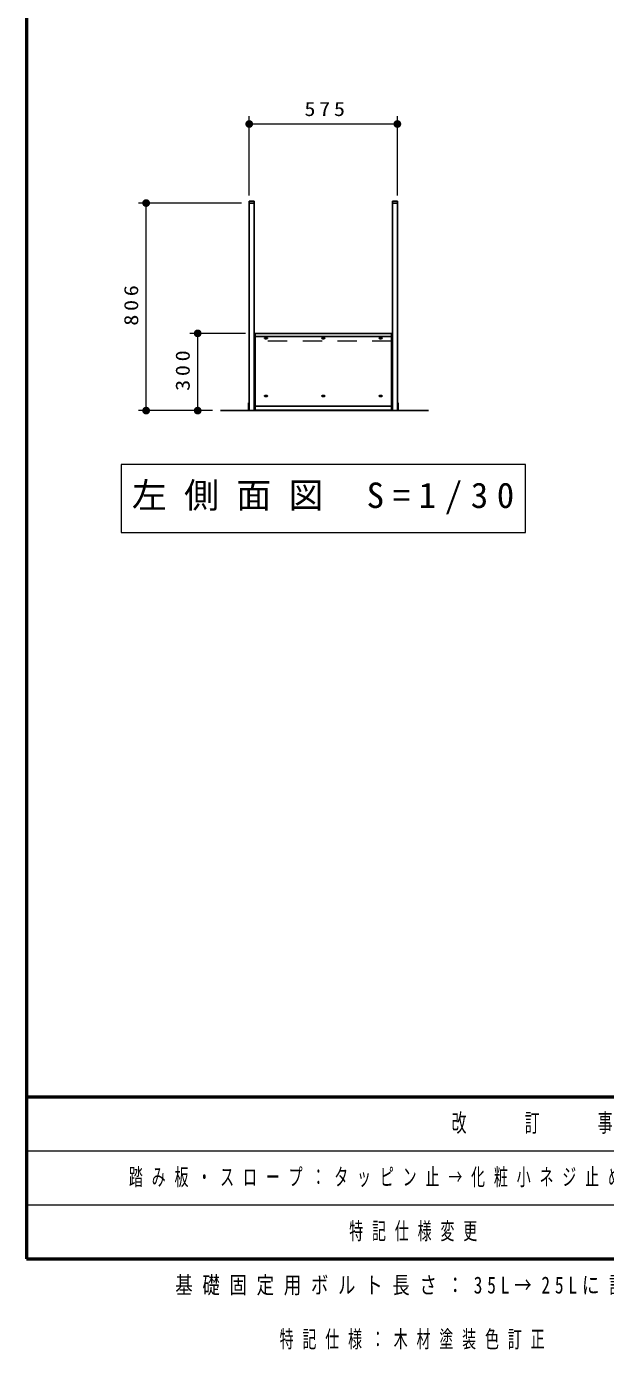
# Model space of a CAD drawing. Units: millimetres on the paper, scale 1:30. Extents: x -385 to 0, y -12 to 267.
# Drawn here: x -385 to -310.1, y -11.7 to 159.6 of the extents above; entities that cross this region are included whole.
import ezdxf

# ---------------------------------------------------------------- set-up
doc = ezdxf.new("R2010")
doc.units = ezdxf.units.MM
doc.linetypes.add('USER1', pattern=[4.5, 2.5, -2])
doc.layers.add('1_30', color=7, linetype='Continuous', lineweight=25)
doc.layers.add('LY_3', color=7, linetype='Continuous', lineweight=13)
doc.layers.add('LY_4', color=7, linetype='Continuous')
doc.styles.add('ＭＳ ゴシック', font='')
doc.styles.get('ＭＳ ゴシック').set_extended_font_data('MS Gothic')

# ---------------------------------------------------------------- blocks, each defined once
blk = doc.blocks.new('filled_dot')
at = {"color": 0, "linetype": 'Continuous', "lineweight": -2, "const_width": 1.25}
blk.add_lwpolyline([(-0.625, 0, 1), (0.625, 0, 1)], format="xyb", close=True, dxfattribs=at)

msp = doc.modelspace()

# ---------------------------------------------------------------- linework, layer by layer
at = {"layer": '1_30', "lineweight": 13}
for p, q in [((-356.186, 137.706), (-356.186, 147.942)), ((-337.02, 137.706), (-337.02, 147.942)), ((-356.186, 146.942), (-337.02, 146.942)), ((-357.186, 136.706), (-370.52, 136.706)), ((-369.52, 109.836), (-369.52, 136.706)), ((-356.653, 119.836), (-363.853, 119.836)), ((-362.853, 109.836), (-362.853, 119.836)), ((-360.923, 109.836), (-370.52, 109.836)), ((-360.923, 109.836), (-363.853, 109.836)), ((-372.753, 102.871), (-372.753, 94.071)), ((-320.453, 102.871), (-372.753, 102.871)), ((-320.453, 94.071), (-320.453, 102.871)), ((-372.753, 94.071), (-320.453, 94.071))]:
    msp.add_line(p, q, dxfattribs=at)
at = {"layer": '1_30', "color": 4}
for p, q in [((-356.186, 136.942), (-356.186, 109.836)), ((-355.553, 136.706), (-356.186, 136.706)), ((-355.553, 136.942), (-355.553, 109.836)), ((-337.653, 136.942), (-337.653, 109.836)), ((-337.02, 136.706), (-337.653, 136.706)), ((-337.02, 136.942), (-337.02, 109.836)), ((-355.553, 109.836), (-356.186, 109.836))]:
    msp.add_line(p, q, dxfattribs=at)
at = {"layer": '1_30'}
for p, q in [((-355.553, 136.942), (-356.186, 136.942)), ((-337.02, 136.942), (-337.653, 136.942)), ((-355.436, 109.895), (-355.436, 119.836)), ((-337.77, 109.895), (-337.77, 119.836)), ((-359.923, 109.836), (-333.001, 109.836))]:
    msp.add_line(p, q, dxfattribs=at)
at = {"layer": '1_30', "color": 40}
msp.add_line((-337.77, 119.836), (-355.436, 119.836), dxfattribs=at)
at = {"layer": '1_30', "color": 2}
for p, q in [((-355.436, 119.426), (-337.77, 119.426)), ((-356.293, 110.836), (-356.186, 110.836)), ((-356.293, 110.836), (-356.293, 109.836)), ((-355.436, 110.426), (-337.77, 110.426)), ((-355.436, 109.895), (-337.77, 109.895)), ((-336.913, 110.836), (-337.02, 110.836)), ((-336.913, 110.836), (-336.913, 109.836))]:
    msp.add_line(p, q, dxfattribs=at)
at = {"layer": '1_30', "color": 40, "linetype": 'USER1', "lineweight": 13}
msp.add_line((-337.77, 118.836), (-355.436, 118.836), dxfattribs=at)
at = {"layer": '1_30'}
for points in [[(-353.82, 119.217), (-353.82, 119.224), (-353.823, 119.231), (-353.826, 119.237), (-353.832, 119.244), (-353.838, 119.25), (-353.846, 119.256), (-353.856, 119.262), (-353.866, 119.267), (-353.878, 119.272), (-353.891, 119.277), (-353.905, 119.281), (-353.92, 119.285), (-353.935, 119.288), (-353.951, 119.291), (-353.968, 119.293), (-353.985, 119.294), (-354.002, 119.295), (-354.02, 119.295), (-354.037, 119.295), (-354.054, 119.294), (-354.071, 119.293), (-354.088, 119.291), (-354.104, 119.288), (-354.12, 119.285), (-354.134, 119.281), (-354.148, 119.277), (-354.161, 119.272), (-354.173, 119.267), (-354.183, 119.262), (-354.193, 119.256), (-354.201, 119.25), (-354.208, 119.244), (-354.213, 119.237), (-354.217, 119.231), (-354.219, 119.224), (-354.22, 119.217), (-354.219, 119.21), (-354.217, 119.204), (-354.213, 119.197), (-354.208, 119.191), (-354.201, 119.184), (-354.193, 119.178), (-354.183, 119.172), (-354.173, 119.167), (-354.161, 119.162), (-354.148, 119.157), (-354.134, 119.153), (-354.12, 119.15), (-354.104, 119.146), (-354.088, 119.144), (-354.071, 119.142), (-354.054, 119.14), (-354.037, 119.139), (-354.02, 119.139), (-354.002, 119.139), (-353.985, 119.14), (-353.968, 119.142), (-353.951, 119.144), (-353.935, 119.146), (-353.92, 119.15), (-353.905, 119.153), (-353.891, 119.157), (-353.878, 119.162), (-353.866, 119.167), (-353.856, 119.172), (-353.846, 119.178), (-353.838, 119.184), (-353.832, 119.191), (-353.826, 119.197), (-353.823, 119.204), (-353.82, 119.21)], [(-346.403, 119.217), (-346.404, 119.224), (-346.406, 119.231), (-346.41, 119.237), (-346.415, 119.244), (-346.422, 119.25), (-346.43, 119.256), (-346.439, 119.262), (-346.45, 119.267), (-346.462, 119.272), (-346.474, 119.277), (-346.488, 119.281), (-346.503, 119.285), (-346.519, 119.288), (-346.535, 119.291), (-346.551, 119.293), (-346.568, 119.294), (-346.586, 119.295), (-346.603, 119.295), (-346.62, 119.295), (-346.638, 119.294), (-346.655, 119.293), (-346.671, 119.291), (-346.688, 119.288), (-346.703, 119.285), (-346.718, 119.281), (-346.732, 119.277), (-346.744, 119.272), (-346.756, 119.267), (-346.767, 119.262), (-346.776, 119.256), (-346.784, 119.25), (-346.791, 119.244), (-346.796, 119.237), (-346.8, 119.231), (-346.802, 119.224), (-346.803, 119.217), (-346.802, 119.21), (-346.8, 119.204), (-346.796, 119.197), (-346.791, 119.191), (-346.784, 119.184), (-346.776, 119.178), (-346.767, 119.172), (-346.756, 119.167), (-346.744, 119.162), (-346.732, 119.157), (-346.718, 119.153), (-346.703, 119.15), (-346.688, 119.146), (-346.671, 119.144), (-346.655, 119.142), (-346.638, 119.14), (-346.62, 119.139), (-346.603, 119.139), (-346.586, 119.139), (-346.568, 119.14), (-346.551, 119.142), (-346.535, 119.144), (-346.519, 119.146), (-346.503, 119.15), (-346.488, 119.153), (-346.474, 119.157), (-346.462, 119.162), (-346.45, 119.167), (-346.439, 119.172), (-346.43, 119.178), (-346.422, 119.184), (-346.415, 119.191), (-346.41, 119.197), (-346.406, 119.204), (-346.404, 119.21)], [(-338.986, 119.217), (-338.987, 119.224), (-338.989, 119.231), (-338.993, 119.237), (-338.998, 119.244), (-339.005, 119.25), (-339.013, 119.256), (-339.023, 119.262), (-339.033, 119.267), (-339.045, 119.272), (-339.058, 119.277), (-339.072, 119.281), (-339.086, 119.285), (-339.102, 119.288), (-339.118, 119.291), (-339.135, 119.293), (-339.152, 119.294), (-339.169, 119.295), (-339.186, 119.295), (-339.204, 119.295), (-339.221, 119.294), (-339.238, 119.293), (-339.255, 119.291), (-339.271, 119.288), (-339.286, 119.285), (-339.301, 119.281), (-339.315, 119.277), (-339.328, 119.272), (-339.34, 119.267), (-339.35, 119.262), (-339.36, 119.256), (-339.368, 119.25), (-339.374, 119.244), (-339.38, 119.237), (-339.383, 119.231), (-339.386, 119.224), (-339.386, 119.217), (-339.386, 119.21), (-339.383, 119.204), (-339.38, 119.197), (-339.374, 119.191), (-339.368, 119.184), (-339.36, 119.178), (-339.35, 119.172), (-339.34, 119.167), (-339.328, 119.162), (-339.315, 119.157), (-339.301, 119.153), (-339.286, 119.15), (-339.271, 119.146), (-339.255, 119.144), (-339.238, 119.142), (-339.221, 119.14), (-339.204, 119.139), (-339.186, 119.139), (-339.169, 119.139), (-339.152, 119.14), (-339.135, 119.142), (-339.118, 119.144), (-339.102, 119.146), (-339.086, 119.15), (-339.072, 119.153), (-339.058, 119.157), (-339.045, 119.162), (-339.033, 119.167), (-339.023, 119.172), (-339.013, 119.178), (-339.005, 119.184), (-338.998, 119.191), (-338.993, 119.197), (-338.989, 119.204), (-338.987, 119.21)], [(-353.82, 111.728), (-353.82, 111.735), (-353.823, 111.742), (-353.826, 111.749), (-353.832, 111.755), (-353.838, 111.761), (-353.846, 111.767), (-353.856, 111.773), (-353.866, 111.779), (-353.878, 111.784), (-353.891, 111.788), (-353.905, 111.792), (-353.92, 111.796), (-353.935, 111.799), (-353.951, 111.802), (-353.968, 111.804), (-353.985, 111.805), (-354.002, 111.806), (-354.02, 111.806), (-354.037, 111.806), (-354.054, 111.805), (-354.071, 111.804), (-354.088, 111.802), (-354.104, 111.799), (-354.12, 111.796), (-354.134, 111.792), (-354.148, 111.788), (-354.161, 111.784), (-354.173, 111.779), (-354.183, 111.773), (-354.193, 111.767), (-354.201, 111.761), (-354.208, 111.755), (-354.213, 111.749), (-354.217, 111.742), (-354.219, 111.735), (-354.22, 111.728), (-354.219, 111.721), (-354.217, 111.715), (-354.213, 111.708), (-354.208, 111.702), (-354.201, 111.695), (-354.193, 111.689), (-354.183, 111.683), (-354.173, 111.678), (-354.161, 111.673), (-354.148, 111.668), (-354.134, 111.664), (-354.12, 111.661), (-354.104, 111.657), (-354.088, 111.655), (-354.071, 111.653), (-354.054, 111.651), (-354.037, 111.65), (-354.02, 111.65), (-354.002, 111.65), (-353.985, 111.651), (-353.968, 111.653), (-353.951, 111.655), (-353.935, 111.657), (-353.92, 111.661), (-353.905, 111.664), (-353.891, 111.668), (-353.878, 111.673), (-353.866, 111.678), (-353.856, 111.683), (-353.846, 111.689), (-353.838, 111.695), (-353.832, 111.702), (-353.826, 111.708), (-353.823, 111.715), (-353.82, 111.721)], [(-346.403, 111.728), (-346.404, 111.735), (-346.406, 111.742), (-346.41, 111.749), (-346.415, 111.755), (-346.422, 111.761), (-346.43, 111.767), (-346.439, 111.773), (-346.45, 111.779), (-346.462, 111.784), (-346.474, 111.788), (-346.488, 111.792), (-346.503, 111.796), (-346.519, 111.799), (-346.535, 111.802), (-346.551, 111.804), (-346.568, 111.805), (-346.586, 111.806), (-346.603, 111.806), (-346.62, 111.806), (-346.638, 111.805), (-346.655, 111.804), (-346.671, 111.802), (-346.688, 111.799), (-346.703, 111.796), (-346.718, 111.792), (-346.732, 111.788), (-346.744, 111.784), (-346.756, 111.779), (-346.767, 111.773), (-346.776, 111.767), (-346.784, 111.761), (-346.791, 111.755), (-346.796, 111.749), (-346.8, 111.742), (-346.802, 111.735), (-346.803, 111.728), (-346.802, 111.721), (-346.8, 111.715), (-346.796, 111.708), (-346.791, 111.702), (-346.784, 111.695), (-346.776, 111.689), (-346.767, 111.683), (-346.756, 111.678), (-346.744, 111.673), (-346.732, 111.668), (-346.718, 111.664), (-346.703, 111.661), (-346.688, 111.657), (-346.671, 111.655), (-346.655, 111.653), (-346.638, 111.651), (-346.62, 111.65), (-346.603, 111.65), (-346.586, 111.65), (-346.568, 111.651), (-346.551, 111.653), (-346.535, 111.655), (-346.519, 111.657), (-346.503, 111.661), (-346.488, 111.664), (-346.474, 111.668), (-346.462, 111.673), (-346.45, 111.678), (-346.439, 111.683), (-346.43, 111.689), (-346.422, 111.695), (-346.415, 111.702), (-346.41, 111.708), (-346.406, 111.715), (-346.404, 111.721)], [(-338.986, 111.728), (-338.987, 111.735), (-338.989, 111.742), (-338.993, 111.749), (-338.998, 111.755), (-339.005, 111.761), (-339.013, 111.767), (-339.023, 111.773), (-339.033, 111.779), (-339.045, 111.784), (-339.058, 111.788), (-339.072, 111.792), (-339.086, 111.796), (-339.102, 111.799), (-339.118, 111.802), (-339.135, 111.804), (-339.152, 111.805), (-339.169, 111.806), (-339.186, 111.806), (-339.204, 111.806), (-339.221, 111.805), (-339.238, 111.804), (-339.255, 111.802), (-339.271, 111.799), (-339.286, 111.796), (-339.301, 111.792), (-339.315, 111.788), (-339.328, 111.784), (-339.34, 111.779), (-339.35, 111.773), (-339.36, 111.767), (-339.368, 111.761), (-339.374, 111.755), (-339.38, 111.749), (-339.383, 111.742), (-339.386, 111.735), (-339.386, 111.728), (-339.386, 111.721), (-339.383, 111.715), (-339.38, 111.708), (-339.374, 111.702), (-339.368, 111.695), (-339.36, 111.689), (-339.35, 111.683), (-339.34, 111.678), (-339.328, 111.673), (-339.315, 111.668), (-339.301, 111.664), (-339.286, 111.661), (-339.271, 111.657), (-339.255, 111.655), (-339.238, 111.653), (-339.221, 111.651), (-339.204, 111.65), (-339.186, 111.65), (-339.169, 111.65), (-339.152, 111.651), (-339.135, 111.653), (-339.118, 111.655), (-339.102, 111.657), (-339.086, 111.661), (-339.072, 111.664), (-339.058, 111.668), (-339.045, 111.673), (-339.033, 111.678), (-339.023, 111.683), (-339.013, 111.689), (-339.005, 111.695), (-338.998, 111.702), (-338.993, 111.708), (-338.989, 111.715), (-338.987, 111.721)]]:
    msp.add_lwpolyline(points, close=True, dxfattribs=at)
at = {"layer": 'LY_3', "lineweight": 50}
for p, q in [((-385, 267), (-385, 0)), ((-385, 21), (0, 21)), ((-385, 0), (0, 0))]:
    msp.add_line(p, q, dxfattribs=at)
at = {"layer": 'LY_3'}
for p, q in [((-385, 14), (-243.5, 14)), ((-385, 7), (-243.5, 7))]:
    msp.add_line(p, q, dxfattribs=at)

# ---------------------------------------------------------------- block references
at = {"layer": '1_30', "lineweight": 13, "xscale": 0.4, "yscale": 0.4}
msp.add_blockref('filled_dot', (-356.186, 146.942), dxfattribs=at)
for p, rotation in [((-337.02, 146.942), 180), ((-369.52, 136.706), 270), ((-362.853, 119.836), 270), ((-369.52, 109.836), 90), ((-362.853, 109.836), 90)]:
    msp.add_blockref('filled_dot', p, dxfattribs=dict(at, rotation=rotation))

# ---------------------------------------------------------------- texts
at = {"layer": '1_30', "style": 'ＭＳ ゴシック'}
for s, insert, char_height, attachment_point in [('\\T1.33;\\W1.15;575', (-346.186, 147.942), 1.833, 8), ('\\T1.5;左側面図\\~S=1/30', (-371.353, 98.471), 3.299, 4)]:
    msp.add_mtext(s, dxfattribs=dict(at, insert=insert, char_height=char_height, attachment_point=attachment_point))
at = {"layer": '1_30', "char_height": 1.833, "attachment_point": 8, "rotation": 90, "style": 'ＭＳ ゴシック'}
for s, insert in [('\\T1.33;\\W1.15;806', (-370.52, 123.686)), ('\\T1.33;\\W1.15;300', (-363.853, 115.253))]:
    msp.add_mtext(s, dxfattribs=dict(at, insert=insert))
at = {"layer": 'LY_3', "color": 4, "insert": (-314.25, 17.5), "char_height": 2.346, "attachment_point": 5, "style": 'ＭＳ ゴシック'}
msp.add_mtext('\\T1.64;\\W0.6;改\u3000\u3000訂\u3000\u3000事\u3000\u3000項', dxfattribs=at)
at = {"layer": 'LY_4', "char_height": 2.199, "attachment_point": 4, "style": 'ＭＳ ゴシック'}
for s, insert in [('\\T1.64;\\W0.6;踏み板・スロープ：タッピン止→化粧小ネジ止めに変更', (-371.75, 10.5)), ('\\T1.64;\\W0.6;特記仕様変更', (-343.25, 3.5)), ('\\T1.56;\\W0.75;基礎固定用ボルト長さ：35L→25Lに訂正', (-365.75, -3.5)), ('\\T1.64;\\W0.6;特記仕様：木材塗装色訂正', (-352.25, -10.5))]:
    msp.add_mtext(s, dxfattribs=dict(at, insert=insert))

doc.saveas('drawing.dxf')
